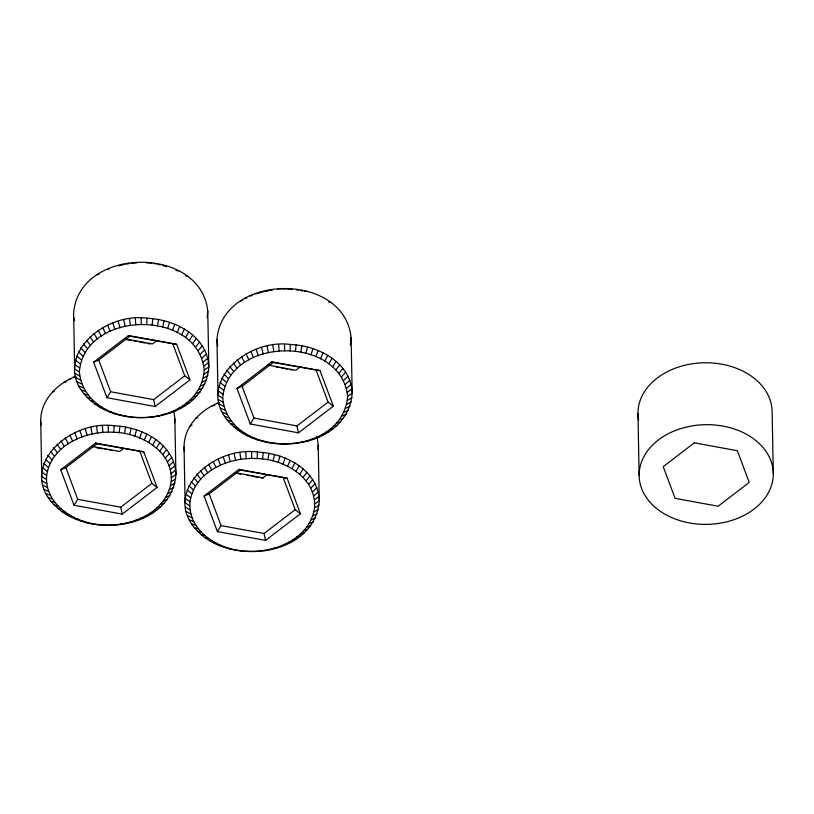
<?xml version="1.0" encoding="UTF-8"?>
<svg xmlns="http://www.w3.org/2000/svg" width="814" height="814" viewBox="0 0 814 814"><rect width="100%" height="100%" fill="white"/><g stroke="black" fill="none" stroke-linecap="round" stroke-linejoin="round"><path stroke-width="1.22" d="M113.787 432.275C85.979 430.504 51.15 444.953 46.652 475.498C44.261 505.86 77.228 524.481 104.029 524.908C131.837 526.678 166.677 512.24 171.174 481.685C173.565 451.322 140.598 432.702 113.787 432.275L114.092 425.742C66.28 419.139 10.969 473.31 61.844 511.477C97.904 538.003 171.835 526.648 175.926 474.47L174.857 418.752L173.942 411.192M146.693 324.705L146.998 318.182C99.186 311.569 43.875 365.74 94.75 403.907C130.81 430.433 204.731 419.078 208.832 366.9L207.763 311.192C200.804 244.597 78.765 246.693 73.606 313.237L74.674 368.956L79.365 371.978C85.846 433.984 199.461 432.02 204.263 370.075C197.782 308.068 84.168 310.032 79.365 371.978M257.132 458.567C229.324 456.796 194.485 471.235 189.988 501.79C187.596 532.153 220.563 550.773 247.375 551.2C275.183 552.971 310.012 538.522 314.509 507.977C316.9 477.615 283.933 458.994 257.132 458.567L257.438 452.035C209.615 445.421 154.314 499.593 205.189 537.759C241.239 564.285 315.171 552.94 319.271 500.763L318.203 445.044L317.073 436.396M290.038 350.997L290.344 344.464C242.521 337.851 187.21 392.022 238.095 430.199C274.145 456.715 348.077 445.37 352.177 393.193L351.109 337.474C344.149 270.879 222.11 272.975 216.941 339.53L218.02 395.248L222.71 398.27C229.182 460.266 342.796 458.313 347.609 396.357C341.127 334.361 227.513 336.314 222.71 398.27M46.459 479.548L41.768 476.526L40.7 420.807C40.527 400.04 57.489 383.404 75.783 376.282M174.654 423.107L174.857 418.752M189.804 505.84L185.114 502.808L184.045 447.1C183.872 426.333 200.834 409.696 219.119 402.574M207.763 311.192L207.204 317.694M317.999 449.389L318.203 445.044M351.109 337.474L350.366 345.065M277.574 288.929L283.425 288.644M119.2 432.722L119.902 426.221L114.092 425.742M152.106 325.152L152.808 318.661L146.998 318.182M262.535 459.004L263.248 452.513L257.438 452.035M295.441 351.445L296.143 344.943L290.344 344.464M124.532 433.516L125.631 427.075L119.902 426.221M157.428 325.946L158.527 319.515L152.808 318.661M267.867 459.798L268.966 453.367L263.248 452.513M300.773 352.238L301.872 345.797L296.143 344.943M129.741 434.656L131.227 428.296L125.631 427.075M162.647 327.086L164.133 320.736L158.527 319.515M273.077 460.938L274.562 454.588L268.966 453.367M305.983 353.378L307.468 347.018L301.872 345.797M134.788 436.131L136.65 429.884L131.227 428.296M167.694 328.561L169.556 322.313L164.133 320.736M278.134 462.413L279.996 456.166L274.562 454.588M311.04 354.843L312.891 348.606L307.468 347.018M172.548 330.352L174.766 324.247L169.556 322.313M139.642 437.922L141.87 431.807L136.65 429.884M315.893 356.644L318.111 350.529L312.891 348.606M282.987 464.204L285.205 458.099L279.996 456.166M177.167 332.458L179.731 326.506L174.766 324.247M144.271 440.028L146.825 434.076L141.87 431.807M320.513 358.75L323.077 352.788L318.111 350.529M287.607 466.31L290.171 460.358L285.205 458.099M181.522 334.859L184.412 329.08L179.731 326.506M148.616 442.429L151.506 436.65L146.825 434.076M324.867 361.141L327.747 355.372L323.077 352.788M291.961 468.711L294.841 462.932L290.171 460.358M185.572 337.535L188.756 331.949L184.412 329.08M152.666 445.095L155.85 439.519L151.506 436.65M328.917 363.817L332.102 358.241L327.747 355.372M296.011 471.387L299.196 465.812L294.841 462.932M106.949 397.71L110.633 391.748L98.748 360.042L129.874 336.223L176.679 344.342L189.988 379.863L155.128 406.542L106.949 397.71L93.641 362.189L128.5 335.51L176.679 344.342M74.043 505.28L77.727 499.318L65.853 467.612L96.968 443.793L143.773 451.912L157.082 487.433L122.222 514.112L74.043 505.28L60.735 469.759L95.594 443.07L143.773 451.912M250.295 424.002L253.978 418.04L242.094 386.335L273.209 362.515L320.014 370.624L333.333 406.145L298.463 432.834L250.295 424.002L236.976 388.482L271.845 361.792L320.014 370.624M217.389 531.562L221.072 525.61L209.188 493.894L240.313 470.075L287.118 478.194L300.427 513.715L265.557 540.404L217.389 531.562L204.08 496.041L238.94 469.363L287.118 478.194M189.296 340.466L192.755 335.103L188.756 331.949M156.39 448.026L159.849 442.663L155.85 439.519M332.631 366.748L336.09 361.385L332.102 358.241M299.725 474.318L303.184 468.956L299.196 465.812M192.643 343.62L196.357 338.492L192.755 335.103M159.737 451.19L163.451 446.062L159.849 442.663M335.989 369.912L339.692 364.784L336.09 361.385M303.083 477.472L306.797 472.354L303.184 468.956M195.614 346.988L199.542 342.114L196.357 338.492M162.708 454.558L166.636 449.684L163.451 446.062M338.96 373.28L342.887 368.406L339.692 364.784M306.054 480.85L309.981 475.966L306.797 472.354M198.178 350.549L202.289 345.93L199.542 342.114M165.273 458.109L169.393 453.5L166.636 449.684M341.514 376.831L345.635 372.222L342.887 368.406M308.608 484.401L312.729 479.782L309.981 475.966M200.305 354.253L204.579 349.918L202.289 345.93M167.399 461.823L171.683 457.478L169.393 453.5M343.65 380.545L347.924 376.2L345.635 372.222M310.745 488.105L315.018 483.77L312.729 479.782M201.994 358.089L206.39 354.039L204.579 349.918M169.088 465.659L173.484 461.599L171.683 457.478M345.329 384.381L349.735 380.321L347.924 376.2M312.423 491.941L316.829 487.891L315.018 483.77M203.215 362.027L207.712 358.262L206.39 354.039M170.309 469.597L174.807 465.832L173.484 461.599M346.561 388.309L351.048 384.554L349.735 380.321M313.655 495.879L318.152 492.114L316.829 487.891M283.404 288.99L289.265 288.746M156.583 340.842L152.564 343.925L125.539 338.96M110.633 391.748L153.632 399.633L184.758 375.814L172.873 344.108M123.677 448.412L119.658 451.485L92.633 446.53M300.926 366.361L295.909 370.207L267.653 365.028M77.727 499.318L120.737 507.203L151.852 483.384L139.967 451.678M253.978 418.04L296.978 425.926L328.103 402.106L316.219 370.401M267.023 474.704L263.003 477.777L235.968 472.822M221.072 525.61L264.072 533.496L295.197 509.676L283.313 477.971M203.978 366.025L208.526 362.566L207.712 358.262M171.072 473.595L175.62 470.136L174.807 465.832M347.313 392.317L351.872 388.848L351.048 384.554M314.418 499.888L318.966 496.418L318.152 492.114M204.263 370.075L208.832 366.9L208.526 362.566M171.357 477.635L175.926 474.47L175.62 470.136M347.609 396.357L352.177 393.193L351.872 388.848M314.703 503.927L319.271 500.763L318.966 496.418M204.08 374.114L208.628 371.255M171.174 481.685L175.732 478.825M347.415 400.407L351.974 397.537M314.509 507.977L319.068 505.107M203.408 378.144L207.926 375.58M170.513 485.714L175.02 483.14M346.754 404.436L351.261 401.862M313.848 511.996L318.355 509.432M202.279 382.112L206.705 379.843M169.373 489.682L173.799 487.413M345.624 408.404L350.051 406.125M312.718 515.974L317.145 513.695M200.692 385.999L204.996 384.015M167.786 493.569L172.09 491.585M344.027 412.291L348.341 410.307M311.131 519.861L315.435 517.867M93.641 362.189L98.748 360.042M236.976 388.482L242.094 386.335M60.735 469.759L65.853 467.612M204.08 496.041L209.188 493.894M198.647 389.774L202.808 388.064M190.069 425.936L192.145 425.081M341.992 416.066L346.143 414.357M165.751 497.344L169.902 495.634M309.086 523.626L313.248 521.927M151.74 262.942L146.591 262.891M130.698 417.206L131.522 416.9M274.043 443.488L274.867 443.182M97.802 524.776L98.616 524.47M241.137 551.058L241.962 550.752M196.184 393.406L200.152 391.972M339.519 419.688L343.488 418.254M163.278 500.976L167.246 499.531M306.613 527.258L310.592 525.824M258.069 293.416L262.077 292.124L260.511 292.002M52.483 392.033L54.365 391.442M193.294 396.866L197.049 395.685M195.828 418.315L197.7 417.724M336.63 423.148L340.394 421.967M160.389 504.436L164.143 503.256M303.734 530.718L307.488 529.538M190.018 400.132L193.529 399.186M333.353 426.414L336.874 425.478M157.112 507.692L160.623 506.756M300.458 533.984L303.968 533.048M118.732 265.832L123.921 264.54L122.741 264.326M263.115 291.86L272.568 289.865L271.784 289.581M186.375 403.164L189.611 402.452M329.711 429.456L332.957 428.744M153.47 510.734L156.715 510.022M296.805 537.026L300.051 536.314M157.458 263.797L154.111 263.726M124.98 416.351L126.201 416.107M268.315 442.643L269.536 442.389M92.074 523.921L93.295 523.677M235.419 550.203L236.63 549.959M126.038 264.153L129.222 263.583L128.439 263.298M97.1 274.684L99.064 274.349M240.445 300.966L242.409 300.631M64.194 382.254L66.168 381.919M182.387 405.962L185.338 405.464M325.732 432.254L328.683 431.746M149.481 513.532L152.432 513.034M292.826 539.824L295.777 539.316M245.055 298.25L246.805 298.046M68.803 379.538L70.564 379.324M178.093 408.496L180.728 408.18M212.149 405.82L214.784 405.504M321.438 434.788L324.064 434.462M145.187 516.066L147.822 515.75M288.532 542.348L291.168 542.032M131.38 263.329L136.793 262.861M304.792 291.463L306.4 291.3M119.383 415.13L120.981 414.967M262.719 441.412L264.326 441.249M86.477 522.7L88.085 522.537M229.823 548.982L231.42 548.819M106.624 269.556L108.913 269.403M249.959 295.838L252.248 295.686M73.718 377.126L76.007 376.974M217.053 403.408L219.353 403.256M173.524 410.744L175.824 410.592M316.87 437.026L319.159 436.874M140.619 518.315L142.918 518.162M283.964 544.597L286.253 544.444M113.95 413.543L115.934 413.492M257.295 439.835L259.269 439.784M81.054 521.113L83.028 521.062M224.389 547.405L226.373 547.344M255.128 293.752L257.061 293.742M168.722 412.688L170.655 412.678M312.057 438.97L313.99 438.97M135.816 520.258L137.749 520.248M279.151 546.54L281.095 546.53M108.74 411.619L111.08 411.701M252.075 437.901L254.416 437.983M75.834 519.19L78.175 519.271M219.18 545.472L221.51 545.553M163.706 414.316L165.262 414.428M307.041 440.598L308.608 440.71M130.8 521.876L132.367 521.998M274.135 548.168L275.702 548.28M288.848 289.092L292.094 289.357M175.987 270.553L178.663 270.787M103.775 409.361L106.461 409.595M247.12 435.643L249.796 435.877M70.869 516.921L73.555 517.165M214.214 543.213L216.89 543.447M99.105 406.776L102.106 407.193M242.44 433.068L245.441 433.486M66.199 514.346L69.2 514.763M209.534 540.638L212.546 541.045M296.388 289.855L298.514 290.171M266.076 290.608L267.257 290.822M158.527 415.608L159.697 415.822M301.862 441.9L303.042 442.104M125.621 523.178L126.801 523.392M268.956 549.46L270.136 549.674M125.529 339.428L131.705 340.557M134.178 341.015L136.64 341.463M139.113 341.921L145.289 343.05M147.761 343.508L150.234 343.956M276.282 367.073L278.744 367.531M281.217 367.979L287.393 369.108M289.865 369.566L292.338 370.024M96.327 447.68L102.503 448.809M104.975 449.257L107.448 449.715M109.91 450.173L112.383 450.62M238.431 473.738L240.903 474.186M247.08 475.325L249.552 475.773M252.025 476.231L258.201 477.36M260.663 477.818L263.136 478.266M328.825 302.116L331.033 302.523M185.49 275.824L187.688 276.241M238.095 430.199L241.392 430.81M94.75 403.907L98.056 404.517M205.189 537.759L208.496 538.38M61.844 511.477L65.151 512.087M300.631 290.557L302.706 291.015M158.323 264.499L160.409 264.947M234.096 427.045L237.678 427.879M90.761 400.763L94.332 401.587M201.19 534.615L204.772 535.449M57.855 508.333L61.437 509.157M230.494 423.656L234.32 424.715M87.149 397.364L90.985 398.433M197.588 531.216L201.414 532.285M54.253 504.934L58.079 506.003M162.464 265.476L166.504 266.656M227.31 420.034L231.359 421.347M83.964 393.752L88.014 395.065M194.404 527.604L198.453 528.917M51.058 501.312L55.108 502.625M296.55 442.857L297.344 443.131M153.215 416.565L153.999 416.849M263.655 550.417L264.438 550.702M120.309 524.135L121.093 524.419M224.552 416.219L228.795 417.796M81.217 389.926L85.45 391.503M191.656 523.789L195.889 525.366M48.311 497.496L52.554 499.074M222.273 412.23L226.668 414.082M78.927 385.948L83.323 387.8M189.367 519.8L193.763 521.652M46.022 493.518L50.417 495.37M220.462 408.109L224.979 410.246M77.116 381.827L81.634 383.964M187.556 515.679L192.073 517.816M44.21 489.397L48.738 491.534M271.845 361.792L273.209 362.515M128.5 335.51L129.874 336.223M238.94 469.363L240.313 470.075M95.594 443.07L96.968 443.793M219.139 403.886L223.748 406.318M75.794 377.604L80.413 380.026M186.233 511.457L190.852 513.878M42.898 485.164L47.507 487.596M218.325 399.582L222.995 402.309M74.98 373.3L79.65 376.027M185.419 507.153L190.089 509.879M42.074 480.871L46.744 483.587M218.213 390.893L222.894 394.22M74.878 364.611L79.548 367.938M185.317 498.463L189.988 501.79M41.972 472.181L46.652 475.498M328.103 402.106L333.333 406.145M184.758 375.814L189.988 379.863M295.197 509.676L300.427 513.715M151.852 483.384L157.082 487.433M218.925 386.569L223.555 390.191M75.59 360.287L80.22 363.909M186.03 494.139L190.649 497.761M42.684 467.857L47.314 471.479M220.146 382.305L224.684 386.223M76.801 356.023L81.349 359.941M187.24 489.875L191.778 493.793M43.895 463.583L48.443 467.501M221.856 378.134L226.282 382.336M78.51 351.841L82.936 356.054M188.95 485.704L193.376 489.906M45.604 459.411L50.03 463.624M224.043 374.084L228.317 378.561M80.708 347.792L84.982 352.279M191.137 481.644L195.411 486.131M47.802 455.362L52.076 459.849M226.699 370.177L230.789 374.939M83.354 343.895L87.444 348.646M193.793 477.747L197.883 482.499M50.458 451.465L54.548 456.216M229.802 366.463L233.679 371.479M196.896 474.033L200.773 479.039M86.457 340.181L90.334 345.187M53.551 447.741L57.428 452.757M233.323 362.963L236.955 368.213M200.417 470.523L204.049 475.783M89.978 336.67L93.61 341.921M57.072 444.241L60.704 449.491M237.23 359.696L240.598 365.171M204.334 467.256L207.692 472.741M93.895 333.404L97.253 338.889M60.989 440.974L64.357 446.448M241.514 356.685L244.576 362.372M208.608 464.255L211.681 469.943M98.168 330.403L101.241 336.09M65.273 437.973L68.335 443.65M246.123 353.968L248.87 359.839M213.217 461.538L215.964 467.409M102.778 327.686L105.535 333.557M69.882 435.246L72.629 441.127M251.027 351.556L253.439 357.6M218.121 459.127L220.533 465.16M107.692 325.274L110.104 331.308M74.786 432.834L77.198 438.878M256.196 349.471L258.252 355.657M223.29 457.041L225.346 463.217M112.861 323.178L114.906 329.365M79.955 430.748L82.01 436.935M261.579 347.72L263.268 354.029M228.683 455.291L230.362 461.599M118.244 321.438L119.923 327.737M85.338 428.998L87.017 435.307M296.978 425.926L298.463 432.834M264.072 533.496L265.557 540.404M153.632 399.633L155.128 406.542M120.737 507.203L122.222 514.112M267.145 346.326L268.447 352.727M234.249 453.897L235.541 460.297M123.809 320.044L125.102 326.445M90.903 427.615L92.206 434.015M217.664 346.021L216.941 339.53M73.911 317.582L74.522 320.808M272.853 345.299L273.758 351.77M239.947 452.869L240.852 459.34M129.507 319.017L130.413 325.488M96.601 426.577L97.507 433.058M278.642 344.648L279.151 351.16M245.736 452.208L246.245 458.73M135.307 318.355L135.806 324.878M102.401 425.926L102.9 432.438M184.045 447.1L184.351 451.434M40.7 420.807L41.005 425.152M773.3 473.504A67.084 49.858 -1.1 0 0 672.15 431.868A67.084 49.858 -1.1 0 0 673.209 518.213A67.084 49.858 -1.1 0 0 773.3 473.504L772.11 411.599A67.084 49.858 -1.1 0 0 700.04 362.942A67.084 49.858 -1.1 0 0 638.603 420.146M637.952 413.654L639.143 475.559M284.493 344.363L284.595 350.905M251.587 451.933L251.689 458.465M141.148 318.081L141.249 324.613M108.242 425.641L108.343 432.183M694.342 442.826L663.217 466.646L675.101 498.351L718.101 506.237L749.226 482.417L737.342 450.712L694.342 442.826"/></g></svg>
